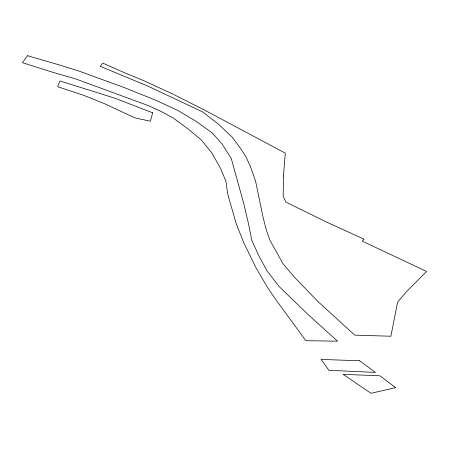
<?xml version="1.0" encoding="UTF-8"?>
<svg xmlns="http://www.w3.org/2000/svg" width="449" height="449" viewBox="0 0 449 449"><rect width="100%" height="100%" fill="white"/><g stroke="black" fill="none" stroke-linecap="round" stroke-linejoin="round"><path stroke-width="0.67" d="M283.448 176.025L283.19 196.073L285.788 202.084L327.332 222.418L364.077 239.194L362.197 241.119L426.55 271.437L406.317 291.895L397.595 302.138L390.899 336.228L354.749 335.145L317.724 301.352L294.336 277.067L282.993 263.72L269.9 240.181L266.128 229.377L262.845 216.328L255.537 180.969L250.43 166.624L245.861 156.538L239.48 146.98L232.15 137.097L217.827 123.582L202.409 111.812L148.052 86.174L100.166 66.278L102.737 63.09L125.35 73.108L145.167 81.269L173.112 94.2L204.929 110.291L285.295 153.131L283.448 176.025M152.666 112.811L150.314 121.208L134.874 117.874L104.92 103.865L83.811 95.362L57.652 86.696L59.941 80.96L114.663 98.123L152.666 112.811M27.462 55.704L22.45 62.692L51.848 72.003L76.072 79.052L148.703 105.751L162.527 112.166L173.342 118.115L188.187 129.043L201.377 140.026L211.894 153.047L220.588 168.465L225.965 181.379L227.654 193.889L236.376 224.264L244.082 243.364L255.84 267.464L267.57 287.607L276.466 300.504L305.859 340.684L337.569 341.173L308.373 314.839L279.138 286.546L267.11 271L259.213 256.542L251.816 240.367L248.46 223.585L243.841 203.88L231.302 158.592L222.109 144.006L212.287 132.983L196.449 121.527L178.012 110.555L156.106 100.38L124.917 87.836L79.726 71.335L57.803 64.482L27.462 55.704M395.636 387.639L370.981 393.296L343.137 374.326L379.977 375.807L395.636 387.639M359.655 360.766L321.125 359.419L328.881 370.302L375.487 372.412L359.655 360.766"/></g></svg>
